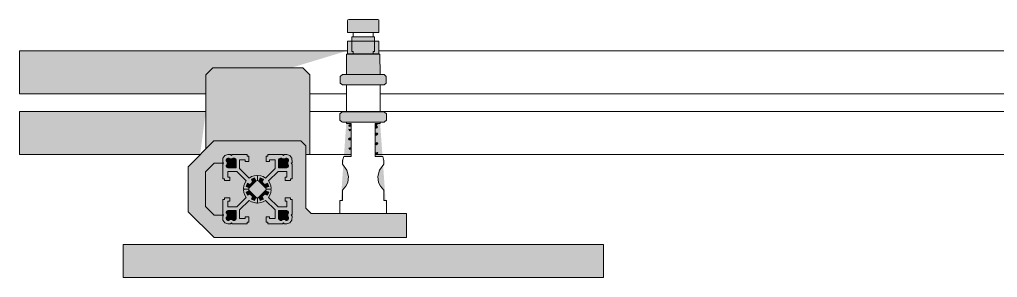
# Model space of a CAD drawing. Header units: millimetres. Extents: x -19 to 170, y 329 to 353.
# Drawn here: x -18.9 to 60.7, y 329.2 to 350.2 of the extents above; entities that cross this region are included whole.
import ezdxf

# ---------------------------------------------------------------- set-up
doc = ezdxf.new("R2010")
doc.units = ezdxf.units.MM
doc.header["$MEASUREMENT"] = 0
doc.layers.add('Layer 1', color=7, linetype='Continuous', lineweight=0)

msp = doc.modelspace()

# ---------------------------------------------------------------- hatches: boundary and pattern name
at = {"layer": 'Layer 1', "true_color": 0x000000, "transparency": 33554687}
h = msp.add_hatch(color=18, dxfattribs=at)
h.dxf.hatch_style = 2
h.paths.add_polyline_path([(10.322, 349.179), (7.783, 349.179), (7.783, 350.16), (7.8, 350.226), (7.874, 350.238), (10.233, 350.238), (10.312, 350.219), (10.322, 350.158), (10.322, 349.179)])
h = msp.add_hatch(color=18, dxfattribs=at)
h.dxf.hatch_style = 2
h.paths.add_polyline_path([(8.249, 347.416), (8.249, 347.627), (8.134, 347.627), (8.134, 348.827), (9.972, 348.827), (9.972, 347.627), (9.857, 347.627), (9.857, 347.416)])
h = msp.add_hatch(color=18, dxfattribs=at)
h.dxf.hatch_style = 2
h.paths.add_polyline_path([(10.322, 347.444), (7.783, 347.444), (7.783, 348.424), (7.783, 348.474), (10.322, 348.474), (10.322, 348.423), (10.322, 347.444)])
h = msp.add_hatch(color=18, dxfattribs=at)
h.dxf.hatch_style = 2
h.paths.add_polyline_path([(-3.753, 344.191), (-18.911, 344.191), (-18.911, 347.274), (-18.911, 347.698), (7.783, 347.698)])
h = msp.add_hatch(color=18, dxfattribs=at)
h.dxf.hatch_style = 2
h.paths.add_polyline_path([(7.686, 345.754), (7.688, 347.415), (10.418, 347.415), (10.42, 345.754)])
h = msp.add_hatch(color=18, dxfattribs=at)
h.dxf.hatch_style = 2
h.paths.add_polyline_path([(-3.753, 339.7), (-3.753, 345.722), (-3.188, 346.287), (4.149, 346.287), (4.714, 345.722), (4.714, 339.231)])
h = msp.add_hatch(color=18, dxfattribs=at)
h.dxf.hatch_style = 2
h.paths.add_polyline_path([(10.932, 345.221), (10.932, 345.06), (10.746, 344.907), (7.359, 344.907), (7.173, 345.06), (7.173, 345.221), (7.173, 345.601), (7.359, 345.754), (10.746, 345.754), (10.932, 345.601), (10.932, 345.221)])
h = msp.add_hatch(color=18, dxfattribs=at)
h.dxf.hatch_style = 2
h.paths.add_polyline_path([(-4.219, 339.231), (-18.911, 339.231), (-18.911, 339.654), (-18.911, 342.738), (-3.753, 342.738)])
h = msp.add_hatch(color=18, dxfattribs=at)
h.dxf.hatch_style = 2
h.paths.add_polyline_path([(7.162, 342.357), (7.162, 342.56), (7.321, 342.691), (7.361, 342.723), (10.745, 342.723), (10.784, 342.691), (10.944, 342.56), (10.944, 342.357), (10.944, 342.039), (10.784, 341.908), (10.745, 341.876), (7.361, 341.876), (7.321, 341.908), (7.162, 342.039), (7.162, 342.357)])
h = msp.add_hatch(color=18, dxfattribs=at)
h.dxf.hatch_style = 2
h.paths.add_polyline_path([(7.155, 334.433), (7.155, 335.492), (7.374, 335.492), (7.374, 336.33), (7.632, 336.645), (7.8, 336.965), (7.86, 337.456), (7.728, 337.971), (7.374, 338.446), (7.374, 338.737), (7.465, 339.076), (8.07, 339.076), (8.075, 341.771), (7.681, 341.771), (7.681, 341.876)])
h = msp.add_hatch(color=18, dxfattribs=at)
h.dxf.hatch_style = 2
h.paths.add_polyline_path([(7.929, 341.65), (8.007, 341.684), (8.029, 341.541), (7.907, 341.53), (7.891, 341.583), (7.929, 341.65)])
h = msp.add_hatch(color=18, dxfattribs=at)
h.dxf.hatch_style = 2
h.paths.add_polyline_path([(10.107, 341.738), (10.208, 341.733), (10.162, 341.638), (10.077, 341.605), (10.013, 341.713), (10.107, 341.738)])
h = msp.add_hatch(color=18, dxfattribs=at)
h.dxf.hatch_style = 2
h.paths.add_polyline_path([(10.425, 341.876), (10.425, 341.771), (10.032, 341.771), (10.035, 339.076), (10.641, 339.076), (10.731, 338.737), (10.731, 338.446), (10.378, 337.971), (10.245, 337.456), (10.306, 336.965), (10.473, 336.645), (10.731, 336.33), (10.731, 335.492), (10.951, 335.492), (10.951, 334.433)])
h = msp.add_hatch(color=18, dxfattribs=at)
h.dxf.hatch_style = 2
h.paths.add_polyline_path([(10.159, 341.528), (10.207, 341.455), (10.173, 341.423), (10.098, 341.39), (10.064, 341.433), (10.085, 341.517), (10.125, 341.584), (10.159, 341.528)])
h = msp.add_hatch(color=18, dxfattribs=at)
h.dxf.hatch_style = 2
h.paths.add_polyline_path([(7.993, 340.424), (8.056, 340.526), (7.96, 340.6), (7.857, 340.509), (7.905, 340.439), (7.993, 340.424)])
h = msp.add_hatch(color=18, dxfattribs=at)
h.dxf.hatch_style = 2
h.paths.add_polyline_path([(8.05, 341.271), (7.938, 341.161), (7.88, 341.307), (8.05, 341.271)])
h = msp.add_hatch(color=18, dxfattribs=at)
h.dxf.hatch_style = 2
h.paths.add_polyline_path([(10.106, 340.799), (10.147, 340.806), (10.237, 340.913), (10.196, 340.963), (10.153, 340.966), (10.09, 340.971), (10.052, 340.9), (10.106, 340.799)])
h = msp.add_hatch(color=18, dxfattribs=at)
h.dxf.hatch_style = 2
h.paths.add_polyline_path([(4.82, 334.433), (12.581, 334.433), (12.581, 332.458), (-3.083, 332.458), (-5.199, 334.574), (-5.199, 338.243), (-3.098, 340.36), (3.973, 340.36), (4.396, 339.937), (4.396, 334.857), (4.82, 334.433)])
h = msp.add_hatch(color=18, dxfattribs=at)
h.dxf.hatch_style = 2
h.paths.add_polyline_path([(7.945, 339.644), (8.012, 339.679), (8.048, 339.767), (8.045, 339.815), (7.954, 339.785), (7.887, 339.742), (7.945, 339.644)])
h = msp.add_hatch(color=18, dxfattribs=at)
h.dxf.hatch_style = 2
h.paths.add_polyline_path([(10.126, 340.028), (10.243, 340.143), (10.15, 340.221), (10.066, 340.078), (10.126, 340.028)])
h = msp.add_hatch(color=18, dxfattribs=at)
h.dxf.hatch_style = 2
h.paths.add_polyline_path([(-0.641, 336.409), (-0.683, 336.452), (-0.652, 336.674), (-0.578, 336.886), (-0.464, 337.078), (-1.241, 337.855), (-1.954, 337.855), (-1.954, 337.397), (-1.813, 337.397), (-1.813, 337.114), (-2.236, 337.114), (-2.236, 337.256), (-2.377, 337.256), (-2.377, 338.455), (-2.306, 338.526), (-2.377, 338.596), (-2.357, 338.939), (-2.202, 339.15), (-1.954, 339.231), (-1.742, 339.231), (-1.671, 339.161), (-1.601, 339.231), (-0.401, 339.231), (-0.401, 339.09), (-0.26, 339.09), (-0.26, 338.667), (-0.543, 338.667), (-0.543, 338.808), (-1.001, 338.808), (-1.001, 338.095), (-0.224, 337.318), (-0.032, 337.432), (0.18, 337.506), (0.402, 337.537), (0.445, 337.496)])
h = msp.add_hatch(color=18, dxfattribs=at)
h.dxf.hatch_style = 2
h.paths.add_polyline_path([(0.402, 337.537), (0.445, 337.495), (0.445, 337.113), (0.311, 337.102), (0.215, 337.333), (-0.046, 337.225), (0.05, 336.994), (-0.14, 336.804), (-0.371, 336.9), (-0.479, 336.639), (-0.247, 336.543), (-0.259, 336.409), (-0.641, 336.409), (-0.683, 336.452), (-0.652, 336.674), (-0.578, 336.886), (-0.464, 337.078), (-1.241, 337.855), (-1.954, 337.855), (-1.954, 337.397), (-1.813, 337.397), (-1.813, 337.114), (-2.236, 337.114), (-2.236, 337.256), (-2.377, 337.256), (-2.377, 338.455), (-2.306, 338.526), (-2.377, 338.596), (-2.357, 338.939), (-2.202, 339.15), (-1.954, 339.231), (-1.742, 339.231), (-1.671, 339.161), (-1.601, 339.231), (-0.401, 339.231), (-0.401, 339.09), (-0.26, 339.09), (-0.26, 338.667), (-0.543, 338.667), (-0.543, 338.808), (-1.001, 338.808), (-1.001, 338.095), (-0.224, 337.318), (-0.032, 337.432), (0.18, 337.506), (0.402, 337.537)])
h = msp.add_hatch(color=18, dxfattribs=at)
h.dxf.hatch_style = 2
h.paths.add_polyline_path([(1.532, 336.409), (1.573, 336.452), (1.542, 336.674), (1.468, 336.886), (1.354, 337.078), (2.13, 337.855), (2.844, 337.855), (2.844, 337.397), (2.702, 337.397), (2.702, 337.114), (3.126, 337.114), (3.126, 337.256), (3.267, 337.256), (3.267, 338.455), (3.197, 338.526), (3.267, 338.596), (3.247, 338.939), (3.093, 339.15), (2.844, 339.231), (2.632, 339.231), (2.562, 339.161), (2.491, 339.231), (1.292, 339.231), (1.292, 339.09), (1.151, 339.09), (1.151, 338.667), (1.433, 338.667), (1.433, 338.808), (1.891, 338.808), (1.891, 338.095), (1.114, 337.318), (0.922, 337.432), (0.71, 337.506), (0.488, 337.537), (0.445, 337.496)])
h = msp.add_hatch(color=18, dxfattribs=at)
h.dxf.hatch_style = 2
h.paths.add_polyline_path([(0.445, 337.495), (0.488, 337.537), (0.71, 337.506), (0.922, 337.432), (1.114, 337.318), (1.891, 338.095), (1.891, 338.808), (1.433, 338.808), (1.433, 338.667), (1.151, 338.667), (1.151, 339.09), (1.292, 339.09), (1.292, 339.231), (2.491, 339.231), (2.562, 339.161), (2.632, 339.231), (2.844, 339.231), (3.093, 339.15), (3.247, 338.939), (3.267, 338.596), (3.197, 338.526), (3.267, 338.455), (3.267, 337.256), (3.126, 337.256), (3.126, 337.114), (2.703, 337.114), (2.703, 337.397), (2.844, 337.397), (2.844, 337.855), (2.131, 337.855), (1.354, 337.078), (1.468, 336.886), (1.542, 336.674), (1.573, 336.452), (1.532, 336.409), (1.149, 336.409), (1.138, 336.543), (1.369, 336.639), (1.261, 336.9), (1.03, 336.804), (0.84, 336.994), (0.936, 337.225), (0.675, 337.333), (0.579, 337.102), (0.445, 337.113), (0.445, 337.495)])
h = msp.add_hatch(color=18, dxfattribs=at)
h.dxf.hatch_style = 2
h.paths.add_polyline_path([(10.229, 339.341), (10.239, 339.378), (10.223, 339.412), (10.176, 339.394), (10.049, 339.377), (10.098, 339.279), (10.172, 339.298), (10.229, 339.341)])
h = msp.add_hatch(color=18, dxfattribs=at)
h.dxf.hatch_style = 2
h.paths.add_polyline_path([(-2.377, 338.526), (-3.083, 338.526), (-3.788, 337.82), (-3.788, 334.994), (-3.083, 334.288), (-2.377, 334.288)])
h = msp.add_hatch(color=18, dxfattribs=at)
h.dxf.hatch_style = 2
h.paths.add_polyline_path([(-1.311, 338.891), (-1.283, 338.808), (-1.283, 338.137), (-1.954, 338.137), (-2.068, 338.196), (-2.095, 338.279), (-2.095, 338.338), (-2.024, 338.409), (-2.024, 338.642), (-2.095, 338.713), (-2.095, 338.808), (-2.068, 338.891), (-1.954, 338.949), (-1.894, 338.949), (-1.824, 338.878), (-1.59, 338.878), (-1.519, 338.949), (-1.425, 338.949), (-1.311, 338.891)])
h = msp.add_hatch(color=18, dxfattribs=at)
h.dxf.hatch_style = 2
h.paths.add_polyline_path([(-1.283, 338.808), (-1.283, 338.137), (-1.954, 338.137), (-2.068, 338.196), (-2.095, 338.279), (-2.095, 338.338), (-2.024, 338.409), (-2.024, 338.642), (-2.095, 338.713), (-2.095, 338.808), (-2.068, 338.891), (-1.954, 338.949), (-1.894, 338.949), (-1.824, 338.878), (-1.59, 338.878), (-1.519, 338.949), (-1.425, 338.949), (-1.311, 338.891), (-1.283, 338.808)])
h = msp.add_hatch(color=18, dxfattribs=at)
h.dxf.hatch_style = 2
h.paths.add_polyline_path([(2.173, 338.808), (2.201, 338.891), (2.315, 338.949), (2.409, 338.949), (2.48, 338.878), (2.714, 338.878), (2.784, 338.949), (2.844, 338.949), (2.958, 338.891), (2.985, 338.808), (2.985, 338.713), (2.915, 338.642), (2.915, 338.409), (2.985, 338.338), (2.985, 338.279), (2.958, 338.196), (2.844, 338.137), (2.173, 338.137), (2.173, 338.808)])
h = msp.add_hatch(color=18, dxfattribs=at)
h.dxf.hatch_style = 2
h.paths.add_polyline_path([(2.201, 338.891), (2.315, 338.949), (2.409, 338.949), (2.48, 338.878), (2.714, 338.878), (2.784, 338.949), (2.844, 338.949), (2.958, 338.891), (2.985, 338.808), (2.985, 338.713), (2.915, 338.642), (2.915, 338.409), (2.985, 338.338), (2.985, 338.279), (2.958, 338.196), (2.844, 338.137), (2.173, 338.137), (2.173, 338.808), (2.201, 338.891)])
h = msp.add_hatch(color=18, dxfattribs=at)
h.dxf.hatch_style = 2
h.paths.add_polyline_path([(-0.259, 336.409), (-0.247, 336.543), (-0.479, 336.639), (-0.371, 336.9), (-0.14, 336.804), (0.05, 336.994), (-0.046, 337.225), (0.215, 337.333), (0.311, 337.102), (0.445, 337.113)])
h = msp.add_hatch(color=18, dxfattribs=at)
h.dxf.hatch_style = 2
h.paths.add_polyline_path([(0.445, 337.113), (0.579, 337.102), (0.675, 337.333), (0.936, 337.225), (0.84, 336.994), (1.03, 336.804), (1.261, 336.9), (1.369, 336.639), (1.138, 336.543), (1.149, 336.409)])
h = msp.add_hatch(color=18, dxfattribs=at)
h.dxf.hatch_style = 2
h.paths.add_polyline_path([(0.445, 335.322), (0.402, 335.281), (0.18, 335.312), (-0.032, 335.386), (-0.225, 335.5), (-1.001, 334.723), (-1.001, 334.01), (-0.543, 334.01), (-0.543, 334.151), (-0.26, 334.151), (-0.26, 333.728), (-0.402, 333.728), (-0.402, 333.587), (-1.601, 333.587), (-1.671, 333.657), (-1.742, 333.587), (-1.954, 333.587), (-2.202, 333.667), (-2.357, 333.879), (-2.377, 334.222), (-2.306, 334.292), (-2.377, 334.363), (-2.377, 335.562), (-2.236, 335.562), (-2.236, 335.703), (-1.813, 335.703), (-1.813, 335.421), (-1.954, 335.421), (-1.954, 334.962), (-1.241, 334.962), (-0.464, 335.739), (-0.578, 335.932), (-0.652, 336.144), (-0.683, 336.366), (-0.641, 336.409)])
h = msp.add_hatch(color=18, dxfattribs=at)
h.dxf.hatch_style = 2
h.paths.add_polyline_path([(0.445, 335.322), (0.445, 335.705), (0.311, 335.716), (0.215, 335.485), (-0.046, 335.593), (0.05, 335.824), (-0.14, 336.014), (-0.371, 335.918), (-0.479, 336.179), (-0.247, 336.275), (-0.259, 336.409), (-0.641, 336.409), (-0.683, 336.366), (-0.652, 336.144), (-0.578, 335.932), (-0.464, 335.739), (-1.241, 334.962), (-1.954, 334.962), (-1.954, 335.421), (-1.813, 335.421), (-1.813, 335.703), (-2.236, 335.703), (-2.236, 335.562), (-2.377, 335.562), (-2.377, 334.363), (-2.306, 334.292), (-2.377, 334.222), (-2.357, 333.879), (-2.202, 333.667), (-1.954, 333.587), (-1.742, 333.587), (-1.671, 333.657), (-1.601, 333.587), (-0.401, 333.587), (-0.401, 333.728), (-0.26, 333.728), (-0.26, 334.151), (-0.543, 334.151), (-0.543, 334.01), (-1.001, 334.01), (-1.001, 334.723), (-0.224, 335.5), (-0.032, 335.386), (0.18, 335.312), (0.402, 335.281), (0.445, 335.322)])
h = msp.add_hatch(color=18, dxfattribs=at)
h.dxf.hatch_style = 2
h.paths.add_polyline_path([(-0.259, 336.409), (-0.248, 336.275), (-0.479, 336.179), (-0.371, 335.918), (-0.14, 336.014), (0.05, 335.824), (-0.046, 335.593), (0.215, 335.485), (0.311, 335.716), (0.445, 335.705)])
h = msp.add_hatch(color=18, dxfattribs=at)
h.dxf.hatch_style = 2
h.paths.add_polyline_path([(0.445, 335.322), (0.488, 335.281), (0.71, 335.312), (0.922, 335.386), (1.114, 335.5), (1.891, 334.723), (1.891, 334.01), (1.433, 334.01), (1.433, 334.151), (1.151, 334.151), (1.151, 333.728), (1.292, 333.728), (1.292, 333.587), (2.491, 333.587), (2.562, 333.657), (2.632, 333.587), (2.844, 333.587), (3.093, 333.667), (3.247, 333.879), (3.267, 334.222), (3.197, 334.292), (3.267, 334.363), (3.267, 335.562), (3.126, 335.562), (3.126, 335.703), (2.702, 335.703), (2.702, 335.421), (2.844, 335.421), (2.844, 334.962), (2.131, 334.962), (1.354, 335.739), (1.468, 335.932), (1.542, 336.144), (1.573, 336.366), (1.532, 336.409)])
h = msp.add_hatch(color=18, dxfattribs=at)
h.dxf.hatch_style = 2
h.paths.add_polyline_path([(0.445, 335.705), (0.579, 335.716), (0.675, 335.485), (0.936, 335.593), (0.84, 335.824), (1.03, 336.014), (1.261, 335.918), (1.369, 336.179), (1.138, 336.275), (1.149, 336.409)])
h = msp.add_hatch(color=18, dxfattribs=at)
h.dxf.hatch_style = 2
h.paths.add_polyline_path([(0.488, 335.281), (0.71, 335.312), (0.922, 335.386), (1.114, 335.5), (1.891, 334.723), (1.891, 334.01), (1.433, 334.01), (1.433, 334.151), (1.151, 334.151), (1.151, 333.728), (1.292, 333.728), (1.292, 333.587), (2.491, 333.587), (2.562, 333.657), (2.632, 333.587), (2.844, 333.587), (3.093, 333.667), (3.247, 333.879), (3.267, 334.222), (3.197, 334.292), (3.267, 334.363), (3.267, 335.562), (3.126, 335.562), (3.126, 335.703), (2.703, 335.703), (2.703, 335.421), (2.844, 335.421), (2.844, 334.962), (2.131, 334.962), (1.354, 335.739), (1.468, 335.932), (1.542, 336.144), (1.573, 336.366), (1.532, 336.409), (1.149, 336.409), (1.138, 336.275), (1.369, 336.179), (1.261, 335.918), (1.03, 336.014), (0.84, 335.824), (0.936, 335.593), (0.675, 335.485), (0.579, 335.716), (0.445, 335.705), (0.445, 335.322), (0.488, 335.281)])
h = msp.add_hatch(color=18, dxfattribs=at)
h.dxf.hatch_style = 2
h.paths.add_polyline_path([(-1.283, 334.01), (-1.283, 334.68), (-1.954, 334.68), (-2.068, 334.622), (-2.095, 334.539), (-2.095, 334.48), (-2.024, 334.409), (-2.024, 334.175), (-2.095, 334.105), (-2.095, 334.01), (-2.068, 333.927), (-1.954, 333.869), (-1.894, 333.869), (-1.824, 333.939), (-1.59, 333.939), (-1.519, 333.869), (-1.425, 333.869), (-1.311, 333.927), (-1.283, 334.01)])
h = msp.add_hatch(color=18, dxfattribs=at)
h.dxf.hatch_style = 2
h.paths.add_polyline_path([(-1.311, 333.927), (-1.283, 334.01), (-1.283, 334.68), (-1.954, 334.68), (-2.068, 334.622), (-2.095, 334.539), (-2.095, 334.48), (-2.024, 334.409), (-2.024, 334.175), (-2.095, 334.105), (-2.095, 334.01), (-2.068, 333.927), (-1.954, 333.869), (-1.894, 333.869), (-1.824, 333.939), (-1.59, 333.939), (-1.519, 333.869), (-1.425, 333.869), (-1.311, 333.927)])
h = msp.add_hatch(color=18, dxfattribs=at)
h.dxf.hatch_style = 2
h.paths.add_polyline_path([(2.173, 334.01), (2.201, 333.927), (2.315, 333.869), (2.409, 333.869), (2.48, 333.939), (2.714, 333.939), (2.784, 333.869), (2.844, 333.869), (2.958, 333.927), (2.985, 334.01), (2.985, 334.105), (2.915, 334.175), (2.915, 334.409), (2.985, 334.48), (2.985, 334.539), (2.958, 334.622), (2.844, 334.68), (2.173, 334.68), (2.173, 334.01)])
h = msp.add_hatch(color=18, dxfattribs=at)
h.dxf.hatch_style = 2
h.paths.add_polyline_path([(2.201, 333.927), (2.315, 333.869), (2.409, 333.869), (2.48, 333.939), (2.714, 333.939), (2.784, 333.869), (2.844, 333.869), (2.958, 333.927), (2.985, 334.01), (2.985, 334.105), (2.915, 334.175), (2.915, 334.409), (2.985, 334.48), (2.985, 334.539), (2.958, 334.622), (2.844, 334.68), (2.174, 334.68), (2.174, 334.01), (2.201, 333.927)])
h = msp.add_hatch(color=18, dxfattribs=at)
h.dxf.hatch_style = 2
h.paths.add_polyline_path([(-10.491, 329.212), (28.597, 329.212), (28.597, 331.893), (-10.491, 331.893), (-10.491, 329.212)])

# ---------------------------------------------------------------- linework, layer by layer
at = {"layer": 'Layer 1'}
for p, q in [((8.249, 349.179), (8.249, 348.827)), ((9.856, 348.827), (9.856, 349.179)), ((10.322, 347.698), (63.195, 347.698)), ((7.682, 342.723), (7.685, 344.907)), ((10.421, 344.907), (10.424, 342.723)), ((4.714, 344.191), (7.684, 344.191)), ((10.422, 344.191), (63.195, 344.191)), ((4.714, 342.738), (63.259, 342.738)), ((4.396, 339.231), (8.07, 339.231)), ((10.035, 339.231), (137.206, 339.231))]:
    msp.add_line(p, q, dxfattribs=at)
for points in [[(10.322, 349.179), (7.783, 349.179), (7.783, 350.16), (7.8, 350.226), (7.874, 350.238), (10.233, 350.238), (10.312, 350.219), (10.322, 350.158), (10.322, 349.179)], [(8.249, 347.416), (8.249, 347.627), (8.134, 347.627), (8.134, 348.827), (9.972, 348.827), (9.972, 347.627), (9.857, 347.627), (9.857, 347.416)], [(10.322, 347.444), (7.783, 347.444), (7.783, 348.424), (7.783, 348.474), (10.322, 348.474), (10.322, 348.423), (10.322, 347.444)], [(-3.753, 344.191), (-18.911, 344.191), (-18.911, 347.274), (-18.911, 347.698), (7.783, 347.698)], [(7.686, 345.754), (7.688, 347.415), (10.418, 347.415), (10.42, 345.754)], [(-3.753, 339.7), (-3.753, 345.722), (-3.188, 346.287), (4.149, 346.287), (4.714, 345.722), (4.714, 339.231)], [(10.932, 345.221), (10.932, 345.06), (10.746, 344.907), (7.359, 344.907), (7.173, 345.06), (7.173, 345.221), (7.173, 345.601), (7.359, 345.754), (10.746, 345.754), (10.932, 345.601), (10.932, 345.221)], [(-4.219, 339.231), (-18.911, 339.231), (-18.911, 339.654), (-18.911, 342.738), (-3.753, 342.738)], [(7.162, 342.357), (7.162, 342.56), (7.321, 342.691), (7.361, 342.723), (10.745, 342.723), (10.784, 342.691), (10.944, 342.56), (10.944, 342.357), (10.944, 342.039), (10.784, 341.908), (10.745, 341.876), (7.361, 341.876), (7.321, 341.908), (7.162, 342.039), (7.162, 342.357)], [(7.155, 334.433), (7.155, 335.492), (7.374, 335.492), (7.374, 336.33), (7.632, 336.645), (7.8, 336.965), (7.86, 337.456), (7.728, 337.971), (7.374, 338.446), (7.374, 338.737), (7.465, 339.076), (8.07, 339.076), (8.075, 341.771), (7.681, 341.771), (7.681, 341.876)], [(7.929, 341.65), (8.007, 341.684), (8.029, 341.541), (7.907, 341.53), (7.891, 341.583), (7.929, 341.65)], [(10.107, 341.738), (10.208, 341.733), (10.162, 341.638), (10.077, 341.605), (10.013, 341.713), (10.107, 341.738)], [(10.425, 341.876), (10.425, 341.771), (10.032, 341.771), (10.035, 339.076), (10.641, 339.076), (10.731, 338.737), (10.731, 338.446), (10.378, 337.971), (10.245, 337.456), (10.306, 336.965), (10.473, 336.645), (10.731, 336.33), (10.731, 335.492), (10.951, 335.492), (10.951, 334.433)], [(10.159, 341.528), (10.207, 341.455), (10.173, 341.423), (10.098, 341.39), (10.064, 341.433), (10.085, 341.517), (10.125, 341.584), (10.159, 341.528)], [(7.993, 340.424), (8.056, 340.526), (7.96, 340.6), (7.857, 340.509), (7.905, 340.439), (7.993, 340.424)], [(8.05, 341.271), (7.938, 341.161), (7.88, 341.307), (8.05, 341.271)], [(10.106, 340.799), (10.147, 340.806), (10.237, 340.913), (10.196, 340.963), (10.153, 340.966), (10.09, 340.971), (10.052, 340.9), (10.106, 340.799)], [(4.82, 334.433), (12.581, 334.433), (12.581, 332.458), (-3.083, 332.458), (-5.199, 334.574), (-5.199, 338.243), (-3.098, 340.36), (3.973, 340.36), (4.396, 339.937), (4.396, 334.857), (4.82, 334.433)], [(7.945, 339.644), (8.012, 339.679), (8.048, 339.767), (8.045, 339.815), (7.954, 339.785), (7.887, 339.742), (7.945, 339.644)], [(10.126, 340.028), (10.243, 340.143), (10.15, 340.221), (10.066, 340.078), (10.126, 340.028)], [(-0.641, 336.409), (-0.683, 336.452), (-0.652, 336.674), (-0.578, 336.886), (-0.464, 337.078), (-1.241, 337.855), (-1.954, 337.855), (-1.954, 337.397), (-1.813, 337.397), (-1.813, 337.114), (-2.236, 337.114), (-2.236, 337.256), (-2.377, 337.256), (-2.377, 338.455), (-2.306, 338.526), (-2.377, 338.596), (-2.357, 338.939), (-2.202, 339.15), (-1.954, 339.231), (-1.742, 339.231), (-1.671, 339.161), (-1.601, 339.231), (-0.401, 339.231), (-0.401, 339.09), (-0.26, 339.09), (-0.26, 338.667), (-0.543, 338.667), (-0.543, 338.808), (-1.001, 338.808), (-1.001, 338.095), (-0.224, 337.318), (-0.032, 337.432), (0.18, 337.506), (0.402, 337.537), (0.445, 337.496)], [(0.402, 337.537), (0.445, 337.495), (0.445, 337.113), (0.311, 337.102), (0.215, 337.333), (-0.046, 337.225), (0.05, 336.994), (-0.14, 336.804), (-0.371, 336.9), (-0.479, 336.639), (-0.247, 336.543), (-0.259, 336.409), (-0.641, 336.409), (-0.683, 336.452), (-0.652, 336.674), (-0.578, 336.886), (-0.464, 337.078), (-1.241, 337.855), (-1.954, 337.855), (-1.954, 337.397), (-1.813, 337.397), (-1.813, 337.114), (-2.236, 337.114), (-2.236, 337.256), (-2.377, 337.256), (-2.377, 338.455), (-2.306, 338.526), (-2.377, 338.596), (-2.357, 338.939), (-2.202, 339.15), (-1.954, 339.231), (-1.742, 339.231), (-1.671, 339.161), (-1.601, 339.231), (-0.401, 339.231), (-0.401, 339.09), (-0.26, 339.09), (-0.26, 338.667), (-0.543, 338.667), (-0.543, 338.808), (-1.001, 338.808), (-1.001, 338.095), (-0.224, 337.318), (-0.032, 337.432), (0.18, 337.506), (0.402, 337.537)], [(1.532, 336.409), (1.573, 336.452), (1.542, 336.674), (1.468, 336.886), (1.354, 337.078), (2.13, 337.855), (2.844, 337.855), (2.844, 337.397), (2.702, 337.397), (2.702, 337.114), (3.126, 337.114), (3.126, 337.256), (3.267, 337.256), (3.267, 338.455), (3.197, 338.526), (3.267, 338.596), (3.247, 338.939), (3.093, 339.15), (2.844, 339.231), (2.632, 339.231), (2.562, 339.161), (2.491, 339.231), (1.292, 339.231), (1.292, 339.09), (1.151, 339.09), (1.151, 338.667), (1.433, 338.667), (1.433, 338.808), (1.891, 338.808), (1.891, 338.095), (1.114, 337.318), (0.922, 337.432), (0.71, 337.506), (0.488, 337.537), (0.445, 337.496)], [(0.445, 337.495), (0.488, 337.537), (0.71, 337.506), (0.922, 337.432), (1.114, 337.318), (1.891, 338.095), (1.891, 338.808), (1.433, 338.808), (1.433, 338.667), (1.151, 338.667), (1.151, 339.09), (1.292, 339.09), (1.292, 339.231), (2.491, 339.231), (2.562, 339.161), (2.632, 339.231), (2.844, 339.231), (3.093, 339.15), (3.247, 338.939), (3.267, 338.596), (3.197, 338.526), (3.267, 338.455), (3.267, 337.256), (3.126, 337.256), (3.126, 337.114), (2.703, 337.114), (2.703, 337.397), (2.844, 337.397), (2.844, 337.855), (2.131, 337.855), (1.354, 337.078), (1.468, 336.886), (1.542, 336.674), (1.573, 336.452), (1.532, 336.409), (1.149, 336.409), (1.138, 336.543), (1.369, 336.639), (1.261, 336.9), (1.03, 336.804), (0.84, 336.994), (0.936, 337.225), (0.675, 337.333), (0.579, 337.102), (0.445, 337.113), (0.445, 337.495)], [(10.229, 339.341), (10.239, 339.378), (10.223, 339.412), (10.176, 339.394), (10.049, 339.377), (10.098, 339.279), (10.172, 339.298), (10.229, 339.341)], [(-2.377, 338.526), (-3.083, 338.526), (-3.788, 337.82), (-3.788, 334.994), (-3.083, 334.288), (-2.377, 334.288)], [(-1.311, 338.891), (-1.283, 338.808), (-1.283, 338.137), (-1.954, 338.137), (-2.068, 338.196), (-2.095, 338.279), (-2.095, 338.338), (-2.024, 338.409), (-2.024, 338.642), (-2.095, 338.713), (-2.095, 338.808), (-2.068, 338.891), (-1.954, 338.949), (-1.894, 338.949), (-1.824, 338.878), (-1.59, 338.878), (-1.519, 338.949), (-1.425, 338.949), (-1.311, 338.891)], [(-1.283, 338.808), (-1.283, 338.137), (-1.954, 338.137), (-2.068, 338.196), (-2.095, 338.279), (-2.095, 338.338), (-2.024, 338.409), (-2.024, 338.642), (-2.095, 338.713), (-2.095, 338.808), (-2.068, 338.891), (-1.954, 338.949), (-1.894, 338.949), (-1.824, 338.878), (-1.59, 338.878), (-1.519, 338.949), (-1.425, 338.949), (-1.311, 338.891), (-1.283, 338.808)], [(2.173, 338.808), (2.201, 338.891), (2.315, 338.949), (2.409, 338.949), (2.48, 338.878), (2.714, 338.878), (2.784, 338.949), (2.844, 338.949), (2.958, 338.891), (2.985, 338.808), (2.985, 338.713), (2.915, 338.642), (2.915, 338.409), (2.985, 338.338), (2.985, 338.279), (2.958, 338.196), (2.844, 338.137), (2.173, 338.137), (2.173, 338.808)], [(2.201, 338.891), (2.315, 338.949), (2.409, 338.949), (2.48, 338.878), (2.714, 338.878), (2.784, 338.949), (2.844, 338.949), (2.958, 338.891), (2.985, 338.808), (2.985, 338.713), (2.915, 338.642), (2.915, 338.409), (2.985, 338.338), (2.985, 338.279), (2.958, 338.196), (2.844, 338.137), (2.173, 338.137), (2.173, 338.808), (2.201, 338.891)], [(-0.259, 336.409), (-0.247, 336.543), (-0.479, 336.639), (-0.371, 336.9), (-0.14, 336.804), (0.05, 336.994), (-0.046, 337.225), (0.215, 337.333), (0.311, 337.102), (0.445, 337.113)], [(0.445, 337.113), (0.579, 337.102), (0.675, 337.333), (0.936, 337.225), (0.84, 336.994), (1.03, 336.804), (1.261, 336.9), (1.369, 336.639), (1.138, 336.543), (1.149, 336.409)], [(0.445, 335.322), (0.402, 335.281), (0.18, 335.312), (-0.032, 335.386), (-0.225, 335.5), (-1.001, 334.723), (-1.001, 334.01), (-0.543, 334.01), (-0.543, 334.151), (-0.26, 334.151), (-0.26, 333.728), (-0.402, 333.728), (-0.402, 333.587), (-1.601, 333.587), (-1.671, 333.657), (-1.742, 333.587), (-1.954, 333.587), (-2.202, 333.667), (-2.357, 333.879), (-2.377, 334.222), (-2.306, 334.292), (-2.377, 334.363), (-2.377, 335.562), (-2.236, 335.562), (-2.236, 335.703), (-1.813, 335.703), (-1.813, 335.421), (-1.954, 335.421), (-1.954, 334.962), (-1.241, 334.962), (-0.464, 335.739), (-0.578, 335.932), (-0.652, 336.144), (-0.683, 336.366), (-0.641, 336.409)], [(0.445, 335.322), (0.445, 335.705), (0.311, 335.716), (0.215, 335.485), (-0.046, 335.593), (0.05, 335.824), (-0.14, 336.014), (-0.371, 335.918), (-0.479, 336.179), (-0.247, 336.275), (-0.259, 336.409), (-0.641, 336.409), (-0.683, 336.366), (-0.652, 336.144), (-0.578, 335.932), (-0.464, 335.739), (-1.241, 334.962), (-1.954, 334.962), (-1.954, 335.421), (-1.813, 335.421), (-1.813, 335.703), (-2.236, 335.703), (-2.236, 335.562), (-2.377, 335.562), (-2.377, 334.363), (-2.306, 334.292), (-2.377, 334.222), (-2.357, 333.879), (-2.202, 333.667), (-1.954, 333.587), (-1.742, 333.587), (-1.671, 333.657), (-1.601, 333.587), (-0.401, 333.587), (-0.401, 333.728), (-0.26, 333.728), (-0.26, 334.151), (-0.543, 334.151), (-0.543, 334.01), (-1.001, 334.01), (-1.001, 334.723), (-0.224, 335.5), (-0.032, 335.386), (0.18, 335.312), (0.402, 335.281), (0.445, 335.322)], [(-0.259, 336.409), (-0.248, 336.275), (-0.479, 336.179), (-0.371, 335.918), (-0.14, 336.014), (0.05, 335.824), (-0.046, 335.593), (0.215, 335.485), (0.311, 335.716), (0.445, 335.705)], [(0.445, 335.322), (0.488, 335.281), (0.71, 335.312), (0.922, 335.386), (1.114, 335.5), (1.891, 334.723), (1.891, 334.01), (1.433, 334.01), (1.433, 334.151), (1.151, 334.151), (1.151, 333.728), (1.292, 333.728), (1.292, 333.587), (2.491, 333.587), (2.562, 333.657), (2.632, 333.587), (2.844, 333.587), (3.093, 333.667), (3.247, 333.879), (3.267, 334.222), (3.197, 334.292), (3.267, 334.363), (3.267, 335.562), (3.126, 335.562), (3.126, 335.703), (2.702, 335.703), (2.702, 335.421), (2.844, 335.421), (2.844, 334.962), (2.131, 334.962), (1.354, 335.739), (1.468, 335.932), (1.542, 336.144), (1.573, 336.366), (1.532, 336.409)], [(0.445, 335.705), (0.579, 335.716), (0.675, 335.485), (0.936, 335.593), (0.84, 335.824), (1.03, 336.014), (1.261, 335.918), (1.369, 336.179), (1.138, 336.275), (1.149, 336.409)], [(0.488, 335.281), (0.71, 335.312), (0.922, 335.386), (1.114, 335.5), (1.891, 334.723), (1.891, 334.01), (1.433, 334.01), (1.433, 334.151), (1.151, 334.151), (1.151, 333.728), (1.292, 333.728), (1.292, 333.587), (2.491, 333.587), (2.562, 333.657), (2.632, 333.587), (2.844, 333.587), (3.093, 333.667), (3.247, 333.879), (3.267, 334.222), (3.197, 334.292), (3.267, 334.363), (3.267, 335.562), (3.126, 335.562), (3.126, 335.703), (2.703, 335.703), (2.703, 335.421), (2.844, 335.421), (2.844, 334.962), (2.131, 334.962), (1.354, 335.739), (1.468, 335.932), (1.542, 336.144), (1.573, 336.366), (1.532, 336.409), (1.149, 336.409), (1.138, 336.275), (1.369, 336.179), (1.261, 335.918), (1.03, 336.014), (0.84, 335.824), (0.936, 335.593), (0.675, 335.485), (0.579, 335.716), (0.445, 335.705), (0.445, 335.322), (0.488, 335.281)], [(-1.283, 334.01), (-1.283, 334.68), (-1.954, 334.68), (-2.068, 334.622), (-2.095, 334.539), (-2.095, 334.48), (-2.024, 334.409), (-2.024, 334.175), (-2.095, 334.105), (-2.095, 334.01), (-2.068, 333.927), (-1.954, 333.869), (-1.894, 333.869), (-1.824, 333.939), (-1.59, 333.939), (-1.519, 333.869), (-1.425, 333.869), (-1.311, 333.927), (-1.283, 334.01)], [(-1.311, 333.927), (-1.283, 334.01), (-1.283, 334.68), (-1.954, 334.68), (-2.068, 334.622), (-2.095, 334.539), (-2.095, 334.48), (-2.024, 334.409), (-2.024, 334.175), (-2.095, 334.105), (-2.095, 334.01), (-2.068, 333.927), (-1.954, 333.869), (-1.894, 333.869), (-1.824, 333.939), (-1.59, 333.939), (-1.519, 333.869), (-1.425, 333.869), (-1.311, 333.927)], [(2.173, 334.01), (2.201, 333.927), (2.315, 333.869), (2.409, 333.869), (2.48, 333.939), (2.714, 333.939), (2.784, 333.869), (2.844, 333.869), (2.958, 333.927), (2.985, 334.01), (2.985, 334.105), (2.915, 334.175), (2.915, 334.409), (2.985, 334.48), (2.985, 334.539), (2.958, 334.622), (2.844, 334.68), (2.173, 334.68), (2.173, 334.01)], [(2.201, 333.927), (2.315, 333.869), (2.409, 333.869), (2.48, 333.939), (2.714, 333.939), (2.784, 333.869), (2.844, 333.869), (2.958, 333.927), (2.985, 334.01), (2.985, 334.105), (2.915, 334.175), (2.915, 334.409), (2.985, 334.48), (2.985, 334.539), (2.958, 334.622), (2.844, 334.68), (2.174, 334.68), (2.174, 334.01), (2.201, 333.927)], [(-10.491, 329.212), (28.597, 329.212), (28.597, 331.893), (-10.491, 331.893), (-10.491, 329.212)]]:
    msp.add_lwpolyline(points, dxfattribs=at)

doc.saveas('drawing.dxf')
